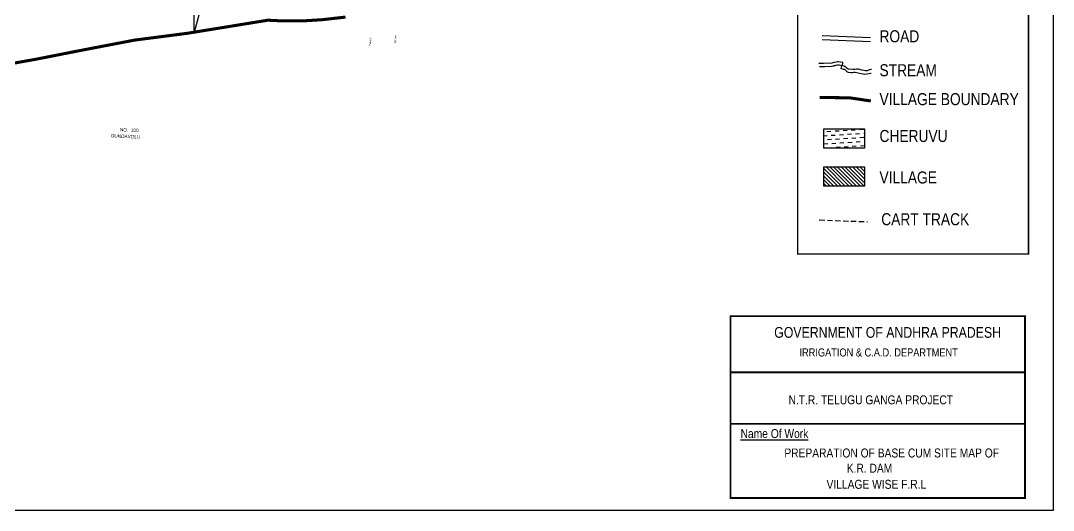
# Model space of a CAD drawing. Header units: inches. Extents: x 331863 to 341720, y 1578080 to 1585042.
# Drawn here: x 336792 to 341720, y 1578080 to 1580415 of the extents above; entities that cross this region are included whole.
import ezdxf

# ---------------------------------------------------------------- set-up
doc = ezdxf.new("R2010")
doc.units = ezdxf.units.IN
doc.header["$MEASUREMENT"] = 0
for name, pattern in [('ACAD_ISO03W100', [30, 12, -18]), ('BORDER', [1.75, 0.5, -0.25, 0.5, -0.25, 0, -0.25]), ('DASHED', [0.75, 0.5, -0.25])]:
    doc.linetypes.add(name, pattern=pattern)
for name, color, linetype in [('C LINE COO', 6, 'Continuous'), ('FRAME 025', 7, 'Continuous'), ('STREAM', 4, 'Continuous'), ('SURVEY_BND', 7, 'Continuous'), ('Tank', 17, 'Continuous'), ('TEXT', 7, 'Continuous'), ('TITLEBLOCK', 7, 'Continuous'), ('VILLAGE_AREA', 1, 'Continuous')]:
    doc.layers.add(name, color=color, linetype=linetype)
doc.layers.add('ROAD', color=1, linetype='Continuous', lineweight=25)
doc.layers.add('VILL_BOUNDARY', color=6, linetype='BORDER', lineweight=30)
doc.styles.add('ARIALN', font='ARIALN.TTF')
doc.styles.get("Standard").update_dxf_attribs({"font": 'arial.ttf'})

msp = doc.modelspace()

# ---------------------------------------------------------------- hatches: boundary and pattern name
at = {"layer": 'Tank'}
h = msp.add_hatch(dxfattribs=at)
h.set_pattern_fill('DASH', color=4, scale=155.195912, angle=3.5405, style=0)
h.set_pattern_definition([(3.5405362, (-3664206.336, -14690959.922), (18.164452831, 20.56047188), [19.399489047, -19.399489047])])
h.paths.add_polyline_path([(340819, 1579806.3), (340819, 1579899), (340625.1, 1579899), (340625.1, 1579806.3)])
at = {"layer": 'VILLAGE_AREA'}
h = msp.add_hatch(dxfattribs=at)
h.set_pattern_fill('ANSI31', color=256, scale=102.119787, angle=89.8223, style=0)
h.set_pattern_definition([(134.8222507, (-147470.233, -712784.247), (-9.05415779, -8.998153735), [])])
h.paths.add_polyline_path([(340625.1, 1579718.3), (340625.1, 1579625.6), (340819, 1579625.6), (340819, 1579718.3)])

# ---------------------------------------------------------------- linework, layer by layer
at = {"layer": 'C LINE COO', "color": 0}
msp.add_lwpolyline([(331863.1, 1578079.6), (341720, 1578079.6), (341720, 1585041.6), (331863.1, 1585041.6), (331863.1, 1578079.6)], dxfattribs=at)
at = {"layer": 'FRAME 025', "lineweight": -3}
for points, const_width in [([(340499.8, 1580662.2), (341601.3, 1580662.2), (341601.3, 1579302), (340499.8, 1579302)], 6.7), ([(340178.9, 1579005.6), (341584.5, 1579005.6), (341584.5, 1578138.4), (340178.9, 1578138.4)], 8.54)]:
    msp.add_lwpolyline(points, close=True, dxfattribs=dict(at, const_width=const_width))
msp.add_lwpolyline([(340625.1, 1579899), (340819, 1579899), (340819, 1579806.3), (340625.1, 1579806.3)], close=True, dxfattribs=at)
at = {"layer": 'FRAME 025', "lineweight": -3, "const_width": 8.54}
for points in [[(340178.9, 1578738), (341584.5, 1578738)], [(340178.9, 1578492.2), (341584.5, 1578492.2)], [(340178.9, 1578138.4), (341584.5, 1578138.4)]]:
    msp.add_lwpolyline(points, dxfattribs=at)
at = {"layer": 'ROAD', "color": 1}
for points in [[(340616.9, 1580344.5), (340618.4, 1580344.2), (340846.6, 1580335.2)], [(340616.9, 1580325.3), (340617.5, 1580325.2), (340846.6, 1580316.1)]]:
    msp.add_lwpolyline(points, dxfattribs=at)
at = {"layer": 'ROAD', "color": 1, "linetype": 'DASHED', "ltscale": 50}
msp.add_lwpolyline([(340602.9, 1579465.1), (340604.3, 1579464.7), (340832.6, 1579455.8)], dxfattribs=at)
at = {"layer": 'STREAM'}
for points in [[(340851.5, 1580181.5), (340848.7, 1580181.3), (340843, 1580180), (340835.4, 1580177.3), (340831.9, 1580176.3), (340828.8, 1580176), (340826.9, 1580175.7), (340821.9, 1580175.8), (340815.7, 1580176.8), (340805.5, 1580179.3), (340794.4, 1580181.9), (340789.2, 1580182.8), (340779.8, 1580183.2), (340772.4, 1580182.6), (340761.9, 1580182.4), (340740.3, 1580183.3), (340725.4, 1580196.8), (340713.9, 1580201.3), (340715.7, 1580215.5), (340704.2, 1580217), (340693.3, 1580218.1), (340690.6, 1580218.1), (340683.9, 1580217.6), (340673, 1580215), (340663, 1580212.6), (340623.8, 1580210.4), (340615.3, 1580210.5), (340607.6, 1580210), (340601.2, 1580211)], [(340849.9, 1580162.8), (340848.6, 1580162.5), (340839.6, 1580161.3), (340828.5, 1580160), (340819, 1580158.9), (340811.7, 1580159.9), (340802.6, 1580161.9), (340789.3, 1580165.1), (340773.6, 1580167.6), (340766.1, 1580167.3), (340760.2, 1580166.8), (340753.4, 1580166.5), (340741.7, 1580168.2), (340737.8, 1580168.8), (340730.1, 1580177.2), (340724.4, 1580181.9), (340717.9, 1580182.6), (340711.2, 1580184.5), (340708, 1580186.9), (340711, 1580198.9), (340704.7, 1580200.5), (340697.2, 1580202.2), (340693.1, 1580202.5), (340689.6, 1580202.6), (340683.6, 1580201.3), (340680.6, 1580200.8), (340676.9, 1580200), (340673.7, 1580199.2), (340671.3, 1580198.5), (340668, 1580197.4), (340661.9, 1580196.4), (340629.5, 1580195.3), (340626.2, 1580194.7), (340621.1, 1580194.4), (340617.5, 1580194.2), (340607.3, 1580195.1), (340605.5, 1580195.3), (340603.7, 1580195.4)]]:
    msp.add_lwpolyline(points, dxfattribs=at)
at = {"layer": 'SURVEY_BND', "linetype": 'ByBlock'}
msp.add_lwpolyline([(337860.6, 1581031.2), (337761.7, 1580879), (337620.3, 1580360.1), (337624.4, 1581285.7), (337636, 1582396.1), (337631.6, 1582869.5), (337630, 1583042.4), (337629.5, 1583442.1), (337629.9, 1583625.4), (337631, 1583960)], dxfattribs=at)
at = {"layer": 'VILL_BOUNDARY', "color": 6, "linetype": 'ACAD_ISO03W100', "lineweight": -2, "ltscale": 3, "const_width": 14.5}
for points in [[(336666, 1580195.6), (336865.2, 1580231), (337083.4, 1580274), (337336.2, 1580322.3), (337586, 1580354.5), (337971, 1580417), (338036.6, 1580413.9), (338136.2, 1580413.6), (338230.1, 1580419.4), (338341.9, 1580431.9)], [(340605.2, 1580048.4), (340746.6, 1580047.1), (340849, 1580031.8)]]:
    msp.add_lwpolyline(points, dxfattribs=at)
at = {"layer": 'VILLAGE_AREA'}
msp.add_lwpolyline([(340625.1, 1579718.3), (340819, 1579718.3), (340819, 1579625.6), (340625.1, 1579625.6)], close=True, dxfattribs=at)

# ---------------------------------------------------------------- texts
at = {"layer": 'TEXT', "linetype": 'ByBlock'}
for s, height, rotation, p in [('EPURU', 8, 84.2828, (338462, 1580295.6)), ('EPURU', 8, 84.2828, (338583.1, 1580307.6)), ('GUNDAVOLU', 15.99, 357.3215, (337221.1, 1579858.3)), ('NO.  100', 15.99, 357.3215, (337264.8, 1579887.4))]:
    msp.add_text(s, height=height, rotation=rotation, dxfattribs=at).set_placement(p)
at = {"layer": 'TITLEBLOCK', "extrusion": (0.000201441, 0.004807, 0.999988), "style": 'ARIALN'}
for s, height, p in [('ROAD', 57.39, (340890.3, 1580293.1, 7665)), ('STREAM', 57.39, (340890.3, 1580131.3, 7664.2)), ('VILLAGE BOUNDARY', 57.393, (340890.3, 1579993.3, 7663.5)), ('CHERUVU', 57.39, (340890.3, 1579817.6, 7662.7)), ('VILLAGE', 57.39, (340890.3, 1579619.8, 7661.7)), ('CART TRACK', 57.39, (340898.7, 1579420.7, 7660.8)), ('GOVERNMENT OF ANDHRA PRADESH ', 51.231, (340387.9, 1578884, 7651.4)), ('IRRIGATION & C.A.D. DEPARTMENT', 38.423, (340508.5, 1578794.8, 7651.3)), ('N.T.R. TELUGU GANGA PROJECT', 42.692, (340456.2, 1578566.7, 7651.6)), ('%%UName Of Work', 42.692, (340227.3, 1578405.8, 7650.8)), ('PREPARATION OF BASE CUM SITE MAP OF ', 42.692, (340436.3, 1578313.2, 7650.4)), ('K.R. DAM', 42.69, (340734, 1578240.6, 7650.1)), ('VILLAGE WISE F.R.L', 42.692, (340637.7, 1578163.8, 7649.7))]:
    msp.add_text(s, height=height, rotation=359.9999, dxfattribs=at).set_placement(p)

doc.saveas('drawing.dxf')
